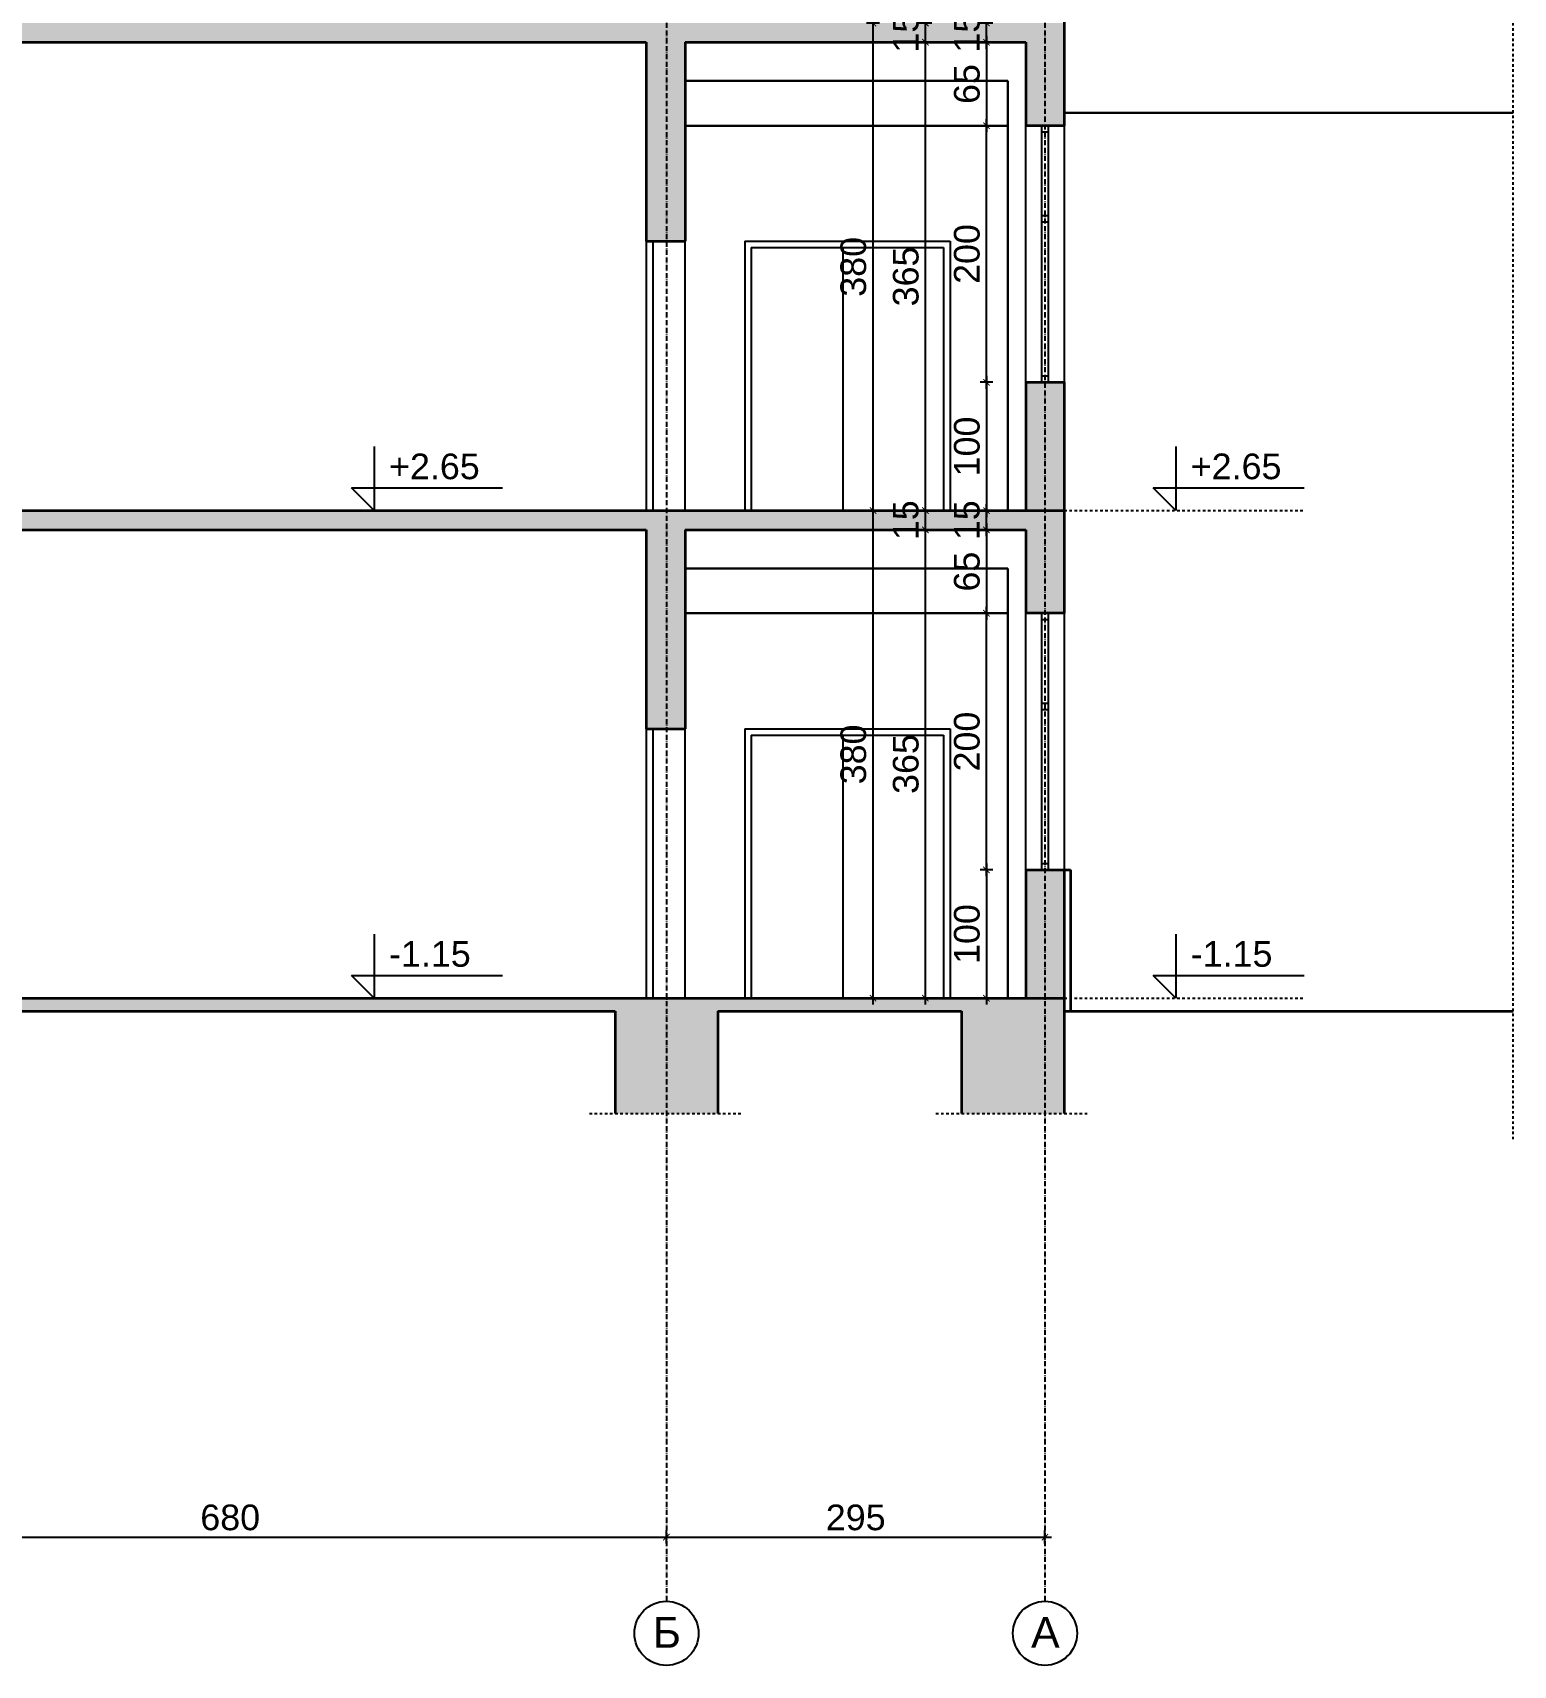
# Model space of a CAD drawing. Header units: inches. Extents: x -72385 to 39588, y -6525 to 66685.
# Drawn here: x 24432 to 25586, y 22991 to 24263 of the extents above; entities that cross this region are included whole.
import ezdxf

# ---------------------------------------------------------------- set-up
doc = ezdxf.new("R2010")
doc.units = ezdxf.units.IN
doc.header["$MEASUREMENT"] = 0
doc.linetypes.add('DashDot', pattern=[0.6, 0.4, -0.1, 0, -0.1])
doc.linetypes.add('Hidden', pattern=[0.4, 0.2, -0.2])
for name, color, linetype, lineweight in [('Надписи коти външни', 252, 'Continuous', 25), ('Надписи коти вътрешни', 252, 'Continuous', 25), ('Надписи нива', 252, 'Continuous', 25), ('Надписи Оси', 252, 'Continuous', 25), ('Оси', 252, 'DashDot', 25), ('Фасади Разрези дебело', 7, 'Continuous', 35), ('Фасади Разрези пунктир', 253, 'Hidden', 25), ('Фасади Разрези средно', 252, 'Continuous', 30), ('Фасади Разрези тънко', 253, 'Continuous', 25), ('Щрих стени', 254, 'Continuous', 25)]:
    doc.layers.add(name, color=color, linetype=linetype, lineweight=lineweight)
doc.styles.add('Arial Regular', font='arial.ttf')
doc.styles.get("Standard").update_dxf_attribs({"font": 'arial.ttf'})
doc.dimstyles.new('Annotative', dxfattribs={"dimscale": 0, "dimtxt": 20, "dimasz": 5, "dimexe": 5, "dimexo": 5, "dimgap": 5, "dimtad": 1, "dimdec": 0, "dimzin": 0, "dimdsep": 46, "dimtxsty": 'Standard', "dimblk": 'ARCHTICK', "dimcen": 5, "dimdle": 5, "dimadec": 0, "dimazin": 0, "dimtfac": 1, "dimtdec": 0, "dimtofl": 0, "dimtmove": 0, "dimatfit": 3, "dimldrblk": 'ARCHTICK', "dimfxl": 5, "dimfxlon": 1, "dimtolj": 1, "dimtzin": 0, "dimarcsym": 1})

# ---------------------------------------------------------------- blocks, each defined once
blk = doc.blocks.new('_ArchTick')
at = {"color": 0, "linetype": 'ByBlock', "const_width": 0.15}
blk.add_lwpolyline([(-0.5, -0.5), (0.5, 0.5)], dxfattribs=at)
blk = doc.blocks.new('*D5256')
at = {"layer": 'Defpoints', "color": 0, "ltscale": 10, "transparency": 16777216}
for p in [(25205.7, 23610.9), (25175.1, 23510.9), (25205.7, 23510.9)]:
    blk.add_point(p, dxfattribs=at)
at = {"layer": 'Надписи коти вътрешни', "color": 0, "lineweight": -2, "ltscale": 10, "transparency": 16777216}
for p, q in [((25180.1, 23610.9), (25170.1, 23610.9)), ((25175.1, 23615.9), (25175.1, 23505.9)), ((25180.1, 23510.9), (25170.1, 23510.9))]:
    blk.add_line(p, q, dxfattribs=at)
at = {"layer": 'Надписи коти вътрешни', "color": 0, "lineweight": -2, "ltscale": 10, "transparency": 16777216, "xscale": 5, "yscale": 5, "zscale": 5}
for p, rotation in [((25175.1, 23610.9), 90), ((25175.1, 23510.9), 270)]:
    blk.add_blockref('_ArchTick', p, dxfattribs=dict(at, rotation=rotation))
at = {"layer": 'Надписи коти вътрешни', "color": 0, "ltscale": 10, "transparency": 16777216, "insert": (25159.9, 23560.9), "char_height": 20, "attachment_point": 5, "rotation": 90}
blk.add_mtext('\\A1;100', dxfattribs=at)
blk = doc.blocks.new('*D5255')
at = {"layer": 'Defpoints', "color": 0, "ltscale": 10, "transparency": 16777216}
for p in [(25175.1, 23810.9), (25205.7, 23810.9), (25205.7, 23610.9)]:
    blk.add_point(p, dxfattribs=at)
at = {"layer": 'Надписи коти вътрешни', "color": 0, "lineweight": -2, "ltscale": 10, "transparency": 16777216}
for p, q in [((25180.1, 23810.9), (25170.1, 23810.9)), ((25175.1, 23605.9), (25175.1, 23815.9)), ((25180.1, 23610.9), (25170.1, 23610.9))]:
    blk.add_line(p, q, dxfattribs=at)
at = {"layer": 'Надписи коти вътрешни', "color": 0, "lineweight": -2, "ltscale": 10, "transparency": 16777216, "xscale": 5, "yscale": 5, "zscale": 5}
for p, rotation in [((25175.1, 23810.9), 90), ((25175.1, 23610.9), 270)]:
    blk.add_blockref('_ArchTick', p, dxfattribs=dict(at, rotation=rotation))
at = {"layer": 'Надписи коти вътрешни', "color": 0, "ltscale": 10, "transparency": 16777216, "insert": (25159.9, 23710.9), "char_height": 20, "attachment_point": 5, "rotation": 90}
blk.add_mtext('\\A1;200', dxfattribs=at)
blk = doc.blocks.new('*D5254')
at = {"layer": 'Defpoints', "color": 0, "ltscale": 10, "transparency": 16777216}
for p in [(25205.7, 23875.9), (25175.1, 23810.9), (25205.7, 23810.9)]:
    blk.add_point(p, dxfattribs=at)
at = {"layer": 'Надписи коти вътрешни', "color": 0, "lineweight": -2, "ltscale": 10, "transparency": 16777216}
for p, q in [((25180.1, 23875.9), (25170.1, 23875.9)), ((25175.1, 23880.9), (25175.1, 23805.9)), ((25180.1, 23810.9), (25170.1, 23810.9))]:
    blk.add_line(p, q, dxfattribs=at)
at = {"layer": 'Надписи коти вътрешни', "color": 0, "lineweight": -2, "ltscale": 10, "transparency": 16777216, "xscale": 5, "yscale": 5, "zscale": 5}
for p, rotation in [((25175.1, 23875.9), 90), ((25175.1, 23810.9), 270)]:
    blk.add_blockref('_ArchTick', p, dxfattribs=dict(at, rotation=rotation))
at = {"layer": 'Надписи коти вътрешни', "color": 0, "ltscale": 10, "transparency": 16777216, "insert": (25159.9, 23843.4), "char_height": 20, "attachment_point": 5, "rotation": 90}
blk.add_mtext('\\A1;65', dxfattribs=at)
blk = doc.blocks.new('*D5253')
at = {"layer": 'Defpoints', "color": 0, "ltscale": 10, "transparency": 16777216}
for p in [(25175.1, 23890.9), (25205.7, 23890.9), (25205.7, 23875.9)]:
    blk.add_point(p, dxfattribs=at)
at = {"layer": 'Надписи коти вътрешни', "color": 0, "lineweight": -2, "ltscale": 10, "transparency": 16777216}
for p, q in [((25180.1, 23890.9), (25170.1, 23890.9)), ((25175.1, 23870.9), (25175.1, 23895.9)), ((25180.1, 23875.9), (25170.1, 23875.9))]:
    blk.add_line(p, q, dxfattribs=at)
at = {"layer": 'Надписи коти вътрешни', "color": 0, "lineweight": -2, "ltscale": 10, "transparency": 16777216, "xscale": 5, "yscale": 5, "zscale": 5}
for p, rotation in [((25175.1, 23890.9), 90), ((25175.1, 23875.9), 270)]:
    blk.add_blockref('_ArchTick', p, dxfattribs=dict(at, rotation=rotation))
at = {"layer": 'Надписи коти вътрешни', "color": 0, "ltscale": 10, "transparency": 16777216, "insert": (25159.9, 23883.4), "char_height": 20, "attachment_point": 5, "rotation": 90}
blk.add_mtext('\\A1;15', dxfattribs=at)
blk = doc.blocks.new('*D4685')
at = {"layer": 'Defpoints', "color": 0, "ltscale": 10, "transparency": 16777216}
for p in [(25127.5, 23875.9), (25205.7, 23875.9), (25205.7, 23510.9)]:
    blk.add_point(p, dxfattribs=at)
at = {"layer": 'Надписи коти вътрешни', "color": 0, "lineweight": -2, "ltscale": 10, "transparency": 16777216}
for p, q in [((25132.5, 23875.9), (25122.5, 23875.9)), ((25127.5, 23505.9), (25127.5, 23880.9)), ((25132.5, 23510.9), (25122.5, 23510.9))]:
    blk.add_line(p, q, dxfattribs=at)
at = {"layer": 'Надписи коти вътрешни', "color": 0, "lineweight": -2, "ltscale": 10, "transparency": 16777216, "xscale": 5, "yscale": 5, "zscale": 5}
for p, rotation in [((25127.5, 23875.9), 90), ((25127.5, 23510.9), 270)]:
    blk.add_blockref('_ArchTick', p, dxfattribs=dict(at, rotation=rotation))
at = {"layer": 'Надписи коти вътрешни', "color": 0, "ltscale": 10, "transparency": 16777216, "insert": (25112.3, 23693.4), "char_height": 20, "attachment_point": 5, "rotation": 90}
blk.add_mtext('\\A1;365', dxfattribs=at)
blk = doc.blocks.new('*D5252')
at = {"layer": 'Defpoints', "color": 0, "ltscale": 10, "transparency": 16777216}
for p in [(25086.7, 23890.9), (25205.7, 23890.9), (25205.7, 23510.9)]:
    blk.add_point(p, dxfattribs=at)
at = {"layer": 'Надписи коти вътрешни', "color": 0, "lineweight": -2, "ltscale": 10, "transparency": 16777216}
for p, q in [((25091.7, 23890.9), (25081.7, 23890.9)), ((25086.7, 23505.9), (25086.7, 23895.9)), ((25091.7, 23510.9), (25081.7, 23510.9))]:
    blk.add_line(p, q, dxfattribs=at)
at = {"layer": 'Надписи коти вътрешни', "color": 0, "lineweight": -2, "ltscale": 10, "transparency": 16777216, "xscale": 5, "yscale": 5, "zscale": 5}
for p, rotation in [((25086.7, 23890.9), 90), ((25086.7, 23510.9), 270)]:
    blk.add_blockref('_ArchTick', p, dxfattribs=dict(at, rotation=rotation))
at = {"layer": 'Надписи коти вътрешни', "color": 0, "ltscale": 10, "transparency": 16777216, "insert": (25071.4, 23700.9), "char_height": 20, "attachment_point": 5, "rotation": 90}
blk.add_mtext('\\A1;380', dxfattribs=at)
blk = doc.blocks.new('*D5251')
at = {"layer": 'Defpoints', "color": 0, "ltscale": 10, "transparency": 16777216}
for p in [(25127.5, 23890.9), (25158.1, 23890.9), (25158.1, 23875.9)]:
    blk.add_point(p, dxfattribs=at)
at = {"layer": 'Надписи коти вътрешни', "color": 0, "lineweight": -2, "ltscale": 10, "transparency": 16777216}
for p, q in [((25132.5, 23890.9), (25122.5, 23890.9)), ((25127.5, 23870.9), (25127.5, 23895.9)), ((25132.5, 23875.9), (25122.5, 23875.9))]:
    blk.add_line(p, q, dxfattribs=at)
at = {"layer": 'Надписи коти вътрешни', "color": 0, "lineweight": -2, "ltscale": 10, "transparency": 16777216, "xscale": 5, "yscale": 5, "zscale": 5}
for p, rotation in [((25127.5, 23890.9), 90), ((25127.5, 23875.9), 270)]:
    blk.add_blockref('_ArchTick', p, dxfattribs=dict(at, rotation=rotation))
at = {"layer": 'Надписи коти вътрешни', "color": 0, "ltscale": 10, "transparency": 16777216, "insert": (25112.3, 23883.4), "char_height": 20, "attachment_point": 5, "rotation": 90}
blk.add_mtext('\\A1;15', dxfattribs=at)
blk = doc.blocks.new('*D5250')
at = {"layer": 'Defpoints', "color": 0, "ltscale": 10, "transparency": 16777216}
for p in [(25205.7, 23990.9), (25175.1, 23890.9), (25205.7, 23890.9)]:
    blk.add_point(p, dxfattribs=at)
at = {"layer": 'Надписи коти вътрешни', "color": 0, "lineweight": -2, "ltscale": 10, "transparency": 16777216}
for p, q in [((25180.1, 23990.9), (25170.1, 23990.9)), ((25175.1, 23995.9), (25175.1, 23885.9)), ((25180.1, 23890.9), (25170.1, 23890.9))]:
    blk.add_line(p, q, dxfattribs=at)
at = {"layer": 'Надписи коти вътрешни', "color": 0, "lineweight": -2, "ltscale": 10, "transparency": 16777216, "xscale": 5, "yscale": 5, "zscale": 5}
for p, rotation in [((25175.1, 23990.9), 90), ((25175.1, 23890.9), 270)]:
    blk.add_blockref('_ArchTick', p, dxfattribs=dict(at, rotation=rotation))
at = {"layer": 'Надписи коти вътрешни', "color": 0, "ltscale": 10, "transparency": 16777216, "insert": (25159.9, 23940.9), "char_height": 20, "attachment_point": 5, "rotation": 90}
blk.add_mtext('\\A1;100', dxfattribs=at)
blk = doc.blocks.new('*D5249')
at = {"layer": 'Defpoints', "color": 0, "ltscale": 10, "transparency": 16777216}
for p in [(25175.1, 24190.9), (25205.7, 24190.9), (25205.7, 23990.9)]:
    blk.add_point(p, dxfattribs=at)
at = {"layer": 'Надписи коти вътрешни', "color": 0, "lineweight": -2, "ltscale": 10, "transparency": 16777216}
for p, q in [((25180.1, 24190.9), (25170.1, 24190.9)), ((25175.1, 23985.9), (25175.1, 24195.9)), ((25180.1, 23990.9), (25170.1, 23990.9))]:
    blk.add_line(p, q, dxfattribs=at)
at = {"layer": 'Надписи коти вътрешни', "color": 0, "lineweight": -2, "ltscale": 10, "transparency": 16777216, "xscale": 5, "yscale": 5, "zscale": 5}
for p, rotation in [((25175.1, 24190.9), 90), ((25175.1, 23990.9), 270)]:
    blk.add_blockref('_ArchTick', p, dxfattribs=dict(at, rotation=rotation))
at = {"layer": 'Надписи коти вътрешни', "color": 0, "ltscale": 10, "transparency": 16777216, "insert": (25159.9, 24090.9), "char_height": 20, "attachment_point": 5, "rotation": 90}
blk.add_mtext('\\A1;200', dxfattribs=at)
blk = doc.blocks.new('*D5248')
at = {"layer": 'Defpoints', "color": 0, "ltscale": 10, "transparency": 16777216}
for p in [(25205.7, 24255.9), (25175.1, 24190.9), (25205.7, 24190.9)]:
    blk.add_point(p, dxfattribs=at)
at = {"layer": 'Надписи коти вътрешни', "color": 0, "lineweight": -2, "ltscale": 10, "transparency": 16777216}
for p, q in [((25180.1, 24255.9), (25170.1, 24255.9)), ((25175.1, 24260.9), (25175.1, 24185.9)), ((25180.1, 24190.9), (25170.1, 24190.9))]:
    blk.add_line(p, q, dxfattribs=at)
at = {"layer": 'Надписи коти вътрешни', "color": 0, "lineweight": -2, "ltscale": 10, "transparency": 16777216, "xscale": 5, "yscale": 5, "zscale": 5}
for p, rotation in [((25175.1, 24255.9), 90), ((25175.1, 24190.9), 270)]:
    blk.add_blockref('_ArchTick', p, dxfattribs=dict(at, rotation=rotation))
at = {"layer": 'Надписи коти вътрешни', "color": 0, "ltscale": 10, "transparency": 16777216, "insert": (25159.9, 24223.4), "char_height": 20, "attachment_point": 5, "rotation": 90}
blk.add_mtext('\\A1;65', dxfattribs=at)
blk = doc.blocks.new('*D5247')
at = {"layer": 'Defpoints', "color": 0, "ltscale": 10, "transparency": 16777216}
for p in [(25175.1, 24270.9), (25205.7, 24270.9), (25205.7, 24255.9)]:
    blk.add_point(p, dxfattribs=at)
at = {"layer": 'Надписи коти вътрешни', "color": 0, "lineweight": -2, "ltscale": 10, "transparency": 16777216}
for p, q in [((25180.1, 24270.9), (25170.1, 24270.9)), ((25175.1, 24250.9), (25175.1, 24275.9)), ((25180.1, 24255.9), (25170.1, 24255.9))]:
    blk.add_line(p, q, dxfattribs=at)
at = {"layer": 'Надписи коти вътрешни', "color": 0, "lineweight": -2, "ltscale": 10, "transparency": 16777216, "xscale": 5, "yscale": 5, "zscale": 5}
for p, rotation in [((25175.1, 24270.9), 90), ((25175.1, 24255.9), 270)]:
    blk.add_blockref('_ArchTick', p, dxfattribs=dict(at, rotation=rotation))
at = {"layer": 'Надписи коти вътрешни', "color": 0, "ltscale": 10, "transparency": 16777216, "insert": (25159.9, 24263.4), "char_height": 20, "attachment_point": 5, "rotation": 90}
blk.add_mtext('\\A1;15', dxfattribs=at)
blk = doc.blocks.new('*D5246')
at = {"layer": 'Defpoints', "color": 0, "ltscale": 10, "transparency": 16777216}
for p in [(25127.5, 24255.9), (25205.7, 24255.9), (25205.7, 23890.9)]:
    blk.add_point(p, dxfattribs=at)
at = {"layer": 'Надписи коти вътрешни', "color": 0, "lineweight": -2, "ltscale": 10, "transparency": 16777216}
for p, q in [((25132.5, 24255.9), (25122.5, 24255.9)), ((25127.5, 23885.9), (25127.5, 24260.9)), ((25132.5, 23890.9), (25122.5, 23890.9))]:
    blk.add_line(p, q, dxfattribs=at)
at = {"layer": 'Надписи коти вътрешни', "color": 0, "lineweight": -2, "ltscale": 10, "transparency": 16777216, "xscale": 5, "yscale": 5, "zscale": 5}
for p, rotation in [((25127.5, 24255.9), 90), ((25127.5, 23890.9), 270)]:
    blk.add_blockref('_ArchTick', p, dxfattribs=dict(at, rotation=rotation))
at = {"layer": 'Надписи коти вътрешни', "color": 0, "ltscale": 10, "transparency": 16777216, "insert": (25112.3, 24073.4), "char_height": 20, "attachment_point": 5, "rotation": 90}
blk.add_mtext('\\A1;365', dxfattribs=at)
blk = doc.blocks.new('*D5245')
at = {"layer": 'Defpoints', "color": 0, "ltscale": 10, "transparency": 16777216}
for p in [(25086.7, 24270.9), (25205.7, 24270.9), (25205.7, 23890.9)]:
    blk.add_point(p, dxfattribs=at)
at = {"layer": 'Надписи коти вътрешни', "color": 0, "lineweight": -2, "ltscale": 10, "transparency": 16777216}
for p, q in [((25091.7, 24270.9), (25081.7, 24270.9)), ((25086.7, 23885.9), (25086.7, 24275.9)), ((25091.7, 23890.9), (25081.7, 23890.9))]:
    blk.add_line(p, q, dxfattribs=at)
at = {"layer": 'Надписи коти вътрешни', "color": 0, "lineweight": -2, "ltscale": 10, "transparency": 16777216, "xscale": 5, "yscale": 5, "zscale": 5}
for p, rotation in [((25086.7, 24270.9), 90), ((25086.7, 23890.9), 270)]:
    blk.add_blockref('_ArchTick', p, dxfattribs=dict(at, rotation=rotation))
at = {"layer": 'Надписи коти вътрешни', "color": 0, "ltscale": 10, "transparency": 16777216, "insert": (25071.4, 24080.9), "char_height": 20, "attachment_point": 5, "rotation": 90}
blk.add_mtext('\\A1;380', dxfattribs=at)
blk = doc.blocks.new('*D5244')
at = {"layer": 'Defpoints', "color": 0, "ltscale": 10, "transparency": 16777216}
for p in [(25127.5, 24270.9), (25158.1, 24270.9), (25158.1, 24255.9)]:
    blk.add_point(p, dxfattribs=at)
at = {"layer": 'Надписи коти вътрешни', "color": 0, "lineweight": -2, "ltscale": 10, "transparency": 16777216}
for p, q in [((25132.5, 24270.9), (25122.5, 24270.9)), ((25127.5, 24250.9), (25127.5, 24275.9)), ((25132.5, 24255.9), (25122.5, 24255.9))]:
    blk.add_line(p, q, dxfattribs=at)
at = {"layer": 'Надписи коти вътрешни', "color": 0, "lineweight": -2, "ltscale": 10, "transparency": 16777216, "xscale": 5, "yscale": 5, "zscale": 5}
for p, rotation in [((25127.5, 24270.9), 90), ((25127.5, 24255.9), 270)]:
    blk.add_blockref('_ArchTick', p, dxfattribs=dict(at, rotation=rotation))
at = {"layer": 'Надписи коти вътрешни', "color": 0, "ltscale": 10, "transparency": 16777216, "insert": (25112.3, 24263.4), "char_height": 20, "attachment_point": 5, "rotation": 90}
blk.add_mtext('\\A1;15', dxfattribs=at)
blk = doc.blocks.new('*D7058')
at = {"layer": 'Defpoints', "color": 0, "ltscale": 10, "transparency": 16777216}
for p in [(24925.7, 23090.9), (24245.7, 23040.9), (24925.7, 23040.9)]:
    blk.add_point(p, dxfattribs=at)
at = {"layer": 'Надписи коти външни', "color": 0, "lineweight": -2, "ltscale": 10, "transparency": 16777216}
for p, q in [((24245.7, 23085.9), (24245.7, 23095.9)), ((24925.7, 23085.9), (24925.7, 23095.9)), ((24240.7, 23090.9), (24930.7, 23090.9))]:
    blk.add_line(p, q, dxfattribs=at)
at = {"layer": 'Надписи коти външни', "color": 0, "lineweight": -2, "ltscale": 10, "transparency": 16777216, "xscale": 5, "yscale": 5, "zscale": 5, "rotation": 180}
blk.add_blockref('_ArchTick', (24245.7, 23090.9), dxfattribs=at)
at = {"layer": 'Надписи коти външни', "color": 0, "lineweight": -2, "ltscale": 10, "transparency": 16777216, "xscale": 5, "yscale": 5, "zscale": 5}
blk.add_blockref('_ArchTick', (24925.7, 23090.9), dxfattribs=at)
at = {"layer": 'Надписи коти външни', "color": 0, "ltscale": 10, "transparency": 16777216, "insert": (24585.7, 23106.1), "char_height": 20, "attachment_point": 5}
blk.add_mtext('\\A1;680', dxfattribs=at)
blk = doc.blocks.new('*D7059')
at = {"layer": 'Defpoints', "color": 0, "ltscale": 10, "transparency": 16777216}
for p in [(25220.7, 23090.9), (24925.7, 23040.9), (25220.7, 23040.9)]:
    blk.add_point(p, dxfattribs=at)
at = {"layer": 'Надписи коти външни', "color": 0, "lineweight": -2, "ltscale": 10, "transparency": 16777216}
for p, q in [((24925.7, 23085.9), (24925.7, 23095.9)), ((25220.7, 23085.9), (25220.7, 23095.9)), ((24920.7, 23090.9), (25225.7, 23090.9))]:
    blk.add_line(p, q, dxfattribs=at)
at = {"layer": 'Надписи коти външни', "color": 0, "lineweight": -2, "ltscale": 10, "transparency": 16777216, "xscale": 5, "yscale": 5, "zscale": 5, "rotation": 180}
blk.add_blockref('_ArchTick', (24925.7, 23090.9), dxfattribs=at)
at = {"layer": 'Надписи коти външни', "color": 0, "lineweight": -2, "ltscale": 10, "transparency": 16777216, "xscale": 5, "yscale": 5, "zscale": 5}
blk.add_blockref('_ArchTick', (25220.7, 23090.9), dxfattribs=at)
at = {"layer": 'Надписи коти външни', "color": 0, "ltscale": 10, "transparency": 16777216, "insert": (25073.2, 23106.1), "char_height": 20, "attachment_point": 5}
blk.add_mtext('\\A1;295', dxfattribs=at)

msp = doc.modelspace()

# ---------------------------------------------------------------- hatches: boundary and pattern name
at = {"layer": 'Щрих стени', "ltscale": 10}
h = msp.add_hatch(color=256, dxfattribs=at)
h.dxf.hatch_style = 1
h.paths.add_polyline_path([(25235.7, 24270.9), (24229.6, 24270.9), (24229.6, 24235.9), (22927.2, 24235.9), (22927.2, 24220.9), (23227.1, 24220.9), (23227.1, 24165.9), (23257.1, 24165.9), (23257.1, 24220.9), (23554.3, 24220.9), (23554.3, 24165.9), (23584.3, 24165.9), (23584.3, 24220.9), (23882.4, 24220.9), (23882.4, 24165.9), (23912.4, 24165.9), (23912.4, 24220.9), (24199.6, 24220.9), (24199.6, 24165.9), (24259.6, 24165.9), (24259.6, 24255.9), (24910, 24255.9), (24910, 24100.9), (24940.3, 24100.9), (24940.3, 24255.9), (25205.7, 24255.9), (25205.7, 24190.9), (25235.7, 24190.9)])
h.paths.add_polyline_path([(25235.7, 23990.9), (25205.7, 23990.9), (25205.7, 23890.9), (25235.7, 23890.9)])
h = msp.add_hatch(color=256, dxfattribs=at)
h.dxf.hatch_style = 1
h.paths.add_polyline_path([(24259.6, 23875.9), (24910, 23875.9), (24910, 23720.9), (24940.3, 23720.9), (24940.3, 23875.9), (25205.7, 23875.9), (25205.7, 23810.9), (25235.7, 23810.9), (25235.7, 23890.9), (22927.2, 23890.9), (21694.6, 23890.9), (21694.6, 23625.9), (21724.6, 23625.9), (21724.6, 23875.9), (22292.1, 23875.9), (22292.1, 23625.9), (22322.1, 23625.9), (22322.1, 23875.9), (22642.1, 23875.9), (22642.1, 23825.9), (22672.1, 23825.9), (22672.1, 23875.9), (22892.2, 23875.9), (22892.2, 23835.9), (22927.2, 23835.9), (22927.2, 23850.9), (22942.1, 23850.9), (22942.1, 23875.9), (23017.1, 23875.9), (23017.1, 23850.9), (23047.1, 23850.9), (23047.1, 23875.9), (23122.1, 23875.9), (23122.1, 23850.9), (23152.1, 23850.9), (23152.1, 23875.9), (23227.1, 23875.9), (23227.1, 23850.9), (23257, 23850.9), (23257, 23875.9), (23334.4, 23875.9), (23334.4, 23850.9), (23364.4, 23850.9), (23364.4, 23875.9), (23444.4, 23875.9), (23444.4, 23850.9), (23474.4, 23850.9), (23474.4, 23875.9), (23554.3, 23875.9), (23554.3, 23850.9), (23584.3, 23850.9), (23584.3, 23875.9), (23662.5, 23875.9), (23662.5, 23850.9), (23692.5, 23850.9), (23692.5, 23875.9), (23772.4, 23875.9), (23772.4, 23850.9), (23802.4, 23850.9), (23802.4, 23875.9), (23882.4, 23875.9), (23882.4, 23850.9), (23912.4, 23850.9), (23912.4, 23875.9), (23989.7, 23875.9), (23989.7, 23850.9), (24019.7, 23850.9), (24019.7, 23875.9), (24094.6, 23875.9), (24094.6, 23850.9), (24124.6, 23850.9), (24124.6, 23875.9), (24199.6, 23875.9), (24199.6, 23850.9), (24229.6, 23850.9), (24229.6, 23760.9), (24259.6, 23760.9)])
h.paths.add_polyline_path([(25235.7, 23610.9), (25205.7, 23610.9), (25205.7, 23510.9), (25235.7, 23510.9)])
h = msp.add_hatch(color=256, dxfattribs=at)
h.dxf.hatch_style = 1
h.paths.add_polyline_path([(23181.6, 23583.9), (23149.6, 23583.9), (23149.6, 23597.9), (23117.6, 23597.9), (23117.6, 23611.9), (23085.6, 23611.9), (23085.6, 23625.9), (21092, 23625.9), (21092, 23175.9), (21172, 23175.9), (21172, 23255.9), (21669.6, 23255.9), (21669.6, 23175.9), (21749.6, 23175.9), (21749.6, 23255.9), (22269.6, 23255.9), (22269.6, 23175.9), (22349.6, 23175.9), (22349.6, 23255.9), (22847.2, 23255.9), (22847.2, 23175.9), (22927.2, 23175.9), (22927.2, 23500.9), (23210.7, 23500.9), (23210.7, 23420.9), (23290.7, 23420.9), (23290.7, 23500.9), (23858.7, 23500.9), (23858.7, 23420.9), (23938.7, 23420.9), (23938.7, 23500.9), (24229.6, 23500.9), (24229.6, 23420.9), (24309.6, 23420.9), (24309.6, 23500.9), (24885.7, 23500.9), (24885.7, 23420.9), (24965.7, 23420.9), (24965.7, 23500.9), (25155.7, 23500.9), (25155.7, 23420.9), (25235.7, 23420.9), (25235.7, 23510.9), (24289.6, 23510.9), (24289.6, 23530.9), (24259.6, 23530.9), (24259.6, 23550.9), (23245.6, 23550.9), (23245.6, 23555.9), (23213.6, 23555.9), (23213.6, 23569.9), (23181.6, 23569.9)])
h.paths.add_polyline_path([(22877.2, 23265.9), (21142, 23265.9), (21142, 23610.9), (21357.4, 23610.9), (21357.4, 23555.9), (21387.4, 23555.9), (21387.4, 23610.9), (21687.1, 23610.9), (21687.1, 23265.9), (21717.1, 23265.9), (21717.1, 23610.9), (21992.1, 23610.9), (21992.1, 23265.9), (22022.1, 23265.9), (22022.1, 23610.9), (22292.1, 23610.9), (22292.1, 23265.9), (22322.1, 23265.9), (22322.1, 23610.9), (22584.4, 23610.9), (22584.4, 23265.9), (22614.4, 23265.9), (22614.4, 23610.9), (22877.2, 23610.9)], flags=16)

# ---------------------------------------------------------------- linework, layer by layer
at = {"layer": 'Надписи нива', "ltscale": 10}
for p, q in [((24697.8, 23940.9), (24697.8, 23890.9)), ((25322.6, 23940.9), (25322.6, 23890.9)), ((24680.2, 23908.6), (24797.8, 23908.6)), ((24697.8, 23890.9), (24680.2, 23908.6)), ((25305, 23908.6), (25422.6, 23908.6)), ((25322.6, 23890.9), (25305, 23908.6)), ((24697.8, 23560.9), (24697.8, 23510.9)), ((25322.6, 23560.9), (25322.6, 23510.9)), ((24680.2, 23528.6), (24797.8, 23528.6)), ((24697.8, 23510.9), (24680.2, 23528.6)), ((25305, 23528.6), (25422.6, 23528.6)), ((25322.6, 23510.9), (25305, 23528.6))]:
    msp.add_line(p, q, dxfattribs=at)
at = {"layer": 'Надписи нива', "linetype": 'Hidden', "ltscale": 10}
for p, q in [((25235.7, 23890.9), (25422.6, 23890.9)), ((25235.7, 23510.9), (25422.6, 23510.9))]:
    msp.add_line(p, q, dxfattribs=at)
at = {"layer": 'Надписи Оси', "ltscale": 50}
for centre in [(24925.7, 23015.9), (25220.7, 23015.9)]:
    msp.add_circle(centre, 25, dxfattribs=at)
at = {"layer": 'Оси', "ltscale": 10}
for p, q in [((24925.7, 25350.9), (24925.7, 23040.9)), ((25220.7, 25350.9), (25220.7, 23040.9))]:
    msp.add_line(p, q, dxfattribs=at)
at = {"layer": 'Фасади Разрези дебело', "ltscale": 10}
for p, q in [((25235.7, 24370.9), (25235.7, 24190.9)), ((24910, 24255.9), (24910, 24100.9)), ((24940.3, 24255.9), (24940.3, 24100.9)), ((25205.7, 24255.9), (25205.7, 24190.9)), ((25235.7, 24190.9), (25205.7, 24190.9)), ((25205.7, 23990.9), (25235.7, 23990.9)), ((25205.7, 23990.9), (25205.7, 23890.9)), ((25235.7, 23990.9), (25235.7, 23810.9)), ((24910, 23875.9), (24910, 23720.9)), ((24940.3, 23875.9), (24940.3, 23720.9)), ((25205.7, 23875.9), (25205.7, 23810.9)), ((25235.7, 23810.9), (25205.7, 23810.9)), ((25205.7, 23610.9), (25235.7, 23610.9)), ((25205.7, 23610.9), (25205.7, 23510.9)), ((25235.7, 23610.9), (25240.7, 23610.9)), ((25235.7, 23610.9), (25235.7, 23420.9)), ((25240.7, 23610.9), (25240.7, 23500.9)), ((24885.7, 23500.9), (24885.7, 23420.9)), ((24965.7, 23500.9), (24965.7, 23420.9)), ((25155.7, 23500.9), (25155.7, 23420.9))]:
    msp.add_line(p, q, dxfattribs=at)
at = {"layer": 'Фасади Разрези дебело', "ltscale": 10, "extrusion": (-1.22465e-16, 1, -2.22045e-16)}
for p, q in [((24259.6, 24255.9), (24910, 24255.9)), ((24940.3, 24255.9), (25205.7, 24255.9)), ((24910, 24100.9), (24940.3, 24100.9)), ((22927.2, 23890.9), (25235.7, 23890.9)), ((24259.6, 23875.9), (24910, 23875.9)), ((24940.3, 23875.9), (25205.7, 23875.9)), ((24910, 23720.9), (24940.3, 23720.9)), ((24289.6, 23510.9), (25235.7, 23510.9))]:
    msp.add_line(p, q, dxfattribs=at)
at = {"layer": 'Фасади Разрези дебело', "ltscale": 10, "extrusion": (1.2091e-15, 1, -2.22045e-16)}
for p, q in [((24309.6, 23500.9), (24885.7, 23500.9)), ((24965.7, 23500.9), (25155.7, 23500.9)), ((25235.7, 23500.9), (25585.7, 23500.9))]:
    msp.add_line(p, q, dxfattribs=at)
at = {"layer": 'Фасади Разрези пунктир', "ltscale": 10}
msp.add_line((25585.7, 23400.9), (25585.7, 24600.9), dxfattribs=at)
at = {"layer": 'Фасади Разрези пунктир', "ltscale": 10, "extrusion": (1.2091e-15, 1, -2.22045e-16)}
for p, q in [((24865.7, 23420.9), (24985.7, 23420.9)), ((25135.7, 23420.9), (25255.7, 23420.9))]:
    msp.add_line(p, q, dxfattribs=at)
at = {"layer": 'Фасади Разрези средно', "ltscale": 10, "extrusion": (-1.22465e-16, 1, -2.22045e-16)}
for p, q in [((24940.3, 24225.9), (25191.7, 24225.9)), ((24940.3, 24190.9), (25191.7, 24190.9)), ((24940.3, 23845.9), (25191.7, 23845.9)), ((24940.3, 23810.9), (25191.7, 23810.9))]:
    msp.add_line(p, q, dxfattribs=at)
at = {"layer": 'Фасади Разрези средно', "ltscale": 10}
for p, q in [((25191.7, 24225.9), (25191.7, 23890.9)), ((25191.7, 23845.9), (25191.7, 23510.9))]:
    msp.add_line(p, q, dxfattribs=at)
at = {"layer": 'Фасади Разрези средно', "ltscale": 10, "extrusion": (1.2091e-15, 1, -2.22045e-16)}
msp.add_line((25235.7, 24200.9), (25585.7, 24200.9), dxfattribs=at)
at = {"layer": 'Фасади Разрези тънко', "ltscale": 10}
for p, q in [((25205.7, 23990.9), (25205.7, 24190.9)), ((25218.2, 23990.9), (25218.2, 24190.9)), ((25223.2, 24190.9), (25223.2, 23990.9)), ((25235.7, 24190.9), (25235.7, 23990.9)), ((25223.2, 24185.9), (25218.2, 24185.9)), ((25218.2, 24120.9), (25223.2, 24120.9)), ((25218.2, 24115.9), (25223.2, 24115.9)), ((24910, 24100.9), (24910, 23890.9)), ((24915, 24100.9), (24915, 23890.9)), ((24940, 24100.9), (24940, 23890.9)), ((24986.7, 24100.9), (24986.7, 23890.9)), ((24991.7, 24095.9), (24991.7, 23890.9)), ((25063.1, 24095.9), (25063.1, 23890.9)), ((25141.7, 24095.9), (25141.7, 23890.9)), ((25146.7, 24100.9), (25146.7, 23890.9)), ((25218.2, 23995.9), (25223.2, 23995.9)), ((25205.7, 23610.9), (25205.7, 23810.9)), ((25218.2, 23610.9), (25218.2, 23810.9)), ((25223.2, 23810.9), (25223.2, 23610.9)), ((25235.7, 23810.9), (25235.7, 23610.9)), ((25223.2, 23805.9), (25218.2, 23805.9)), ((25218.2, 23740.9), (25223.2, 23740.9)), ((25218.2, 23735.9), (25223.2, 23735.9)), ((24910, 23720.9), (24910, 23510.9)), ((24915, 23720.9), (24915, 23510.9)), ((24940, 23720.9), (24940, 23510.9)), ((24986.7, 23720.9), (24986.7, 23510.9)), ((25146.7, 23720.9), (25146.7, 23510.9)), ((24991.7, 23715.9), (24991.7, 23510.9)), ((25063.1, 23715.9), (25063.1, 23510.9)), ((25141.7, 23715.9), (25141.7, 23510.9)), ((25218.2, 23615.9), (25223.2, 23615.9))]:
    msp.add_line(p, q, dxfattribs=at)
at = {"layer": 'Фасади Разрези тънко', "ltscale": 10, "extrusion": (1.2091e-15, 1, -2.22045e-16)}
for p, q in [((24986.7, 24100.9), (25146.7, 24100.9)), ((24991.7, 24095.9), (25141.7, 24095.9)), ((24986.7, 23720.9), (25146.7, 23720.9)), ((24991.7, 23715.9), (25141.7, 23715.9))]:
    msp.add_line(p, q, dxfattribs=at)

# ---------------------------------------------------------------- texts
at = {"layer": 'Надписи нива', "ltscale": 10, "char_height": 20, "width": 180.489, "attachment_point": 1, "style": 'Arial Regular'}
for s, insert in [('+2.65', (24709.5, 23935.4)), ('+2.65', (25334.3, 23935.4)), ('-1.15', (24709.5, 23555.4)), ('-1.15', (25334.3, 23555.4))]:
    msp.add_mtext(s, dxfattribs=dict(at, insert=insert))
at = {"layer": 'Надписи Оси', "ltscale": 100, "char_height": 24, "width": 27.213, "attachment_point": 1, "style": 'Arial Regular'}
for s, insert in [('\\pxqc;Б', (24912.4, 23028.6)), ('\\pxqc;А', (25207.4, 23028.6))]:
    msp.add_mtext(s, dxfattribs=dict(at, insert=insert))

# ---------------------------------------------------------------- dimensions: what is measured, and where the dimension line sits
at = {"layer": 'Надписи коти външни', "ltscale": 10}
for p1, p2, picture, middle in [((24245.7, 23040.9), (24925.7, 23040.9), '*D7058', (24585.7, 23106.1)), ((24925.7, 23040.9), (25220.7, 23040.9), '*D7059', (25073.2, 23106.1))]:
    dim = msp.add_aligned_dim(p1=p1, p2=p2, distance=50, dimstyle='Annotative', override={"dimscale": 0, "dimtix": 0, "dimtofl": 0, "dimtmove": 0, "dimatfit": 3}, dxfattribs=at)
    dim.commit()
    dim.dimension.update_dxf_attribs({"geometry": picture, "text_midpoint": middle})
at = {"layer": 'Надписи коти вътрешни', "ltscale": 10}
for base, p1, p2, picture, middle in [((25086.7, 24270.9), (25205.7, 23890.9), (25205.7, 24270.9), '*D5245', (25071.4, 24080.9)), ((25127.5, 24255.9), (25205.7, 23890.9), (25205.7, 24255.9), '*D5246', (25112.3, 24073.4)), ((25175.1, 24190.9), (25205.7, 24255.9), (25205.7, 24190.9), '*D5248', (25159.9, 24223.4)), ((25175.1, 24190.9), (25205.7, 23990.9), (25205.7, 24190.9), '*D5249', (25159.9, 24090.9)), ((25175.1, 23890.9), (25205.7, 23990.9), (25205.7, 23890.9), '*D5250', (25159.9, 23940.9)), ((25086.7, 23890.9), (25205.7, 23510.9), (25205.7, 23890.9), '*D5252', (25071.4, 23700.9)), ((25127.5, 23875.9), (25205.7, 23510.9), (25205.7, 23875.9), '*D4685', (25112.3, 23693.4)), ((25175.1, 23810.9), (25205.7, 23875.9), (25205.7, 23810.9), '*D5254', (25159.9, 23843.4)), ((25175.1, 23810.9), (25205.7, 23610.9), (25205.7, 23810.9), '*D5255', (25159.9, 23710.9)), ((25175.1, 23510.9), (25205.7, 23610.9), (25205.7, 23510.9), '*D5256', (25159.9, 23560.9))]:
    dim = msp.add_linear_dim(base=base, p1=p1, p2=p2, angle=90, dimstyle='Annotative', override={"dimscale": 0, "dimtix": 0, "dimtofl": 0, "dimtmove": 0, "dimatfit": 3}, dxfattribs=at)
    dim.commit()
    dim.dimension.update_dxf_attribs({"geometry": picture, "text_midpoint": middle})
for base, p1, p2, picture, middle in [((25127.5, 24270.9), (25158.1, 24255.9), (25158.1, 24270.9), '*D5244', (25127.5, 24263.4)), ((25175.1, 24270.9), (25205.7, 24255.9), (25205.7, 24270.9), '*D5247', (25175.1, 24263.4)), ((25127.5, 23890.9), (25158.1, 23875.9), (25158.1, 23890.9), '*D5251', (25127.5, 23883.4)), ((25175.1, 23890.9), (25205.7, 23875.9), (25205.7, 23890.9), '*D5253', (25175.1, 23883.4))]:
    dim = msp.add_linear_dim(base=base, p1=p1, p2=p2, angle=90, dimstyle='Annotative', override={"dimscale": 0, "dimtix": 0, "dimtofl": 0, "dimtmove": 0, "dimatfit": 3}, dxfattribs=at)
    dim.commit()
    dim.dimension.update_dxf_attribs({"geometry": picture, "text_midpoint": middle, "dimtype": 128})

doc.saveas('drawing.dxf')
